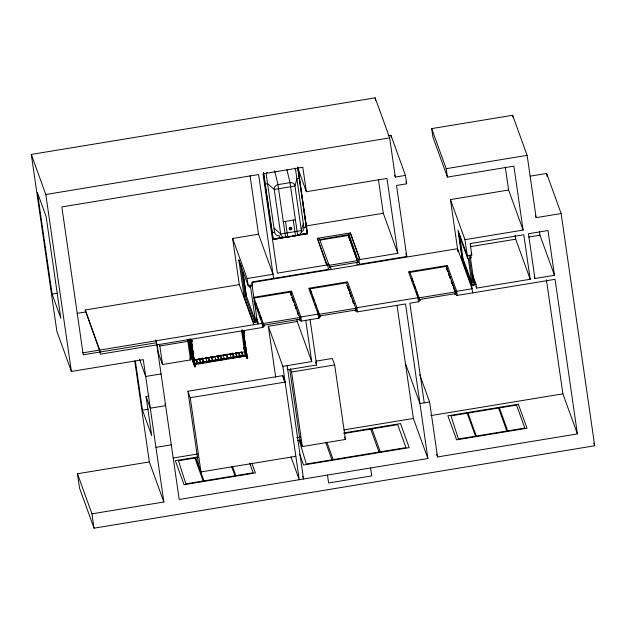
<?xml version="1.0" encoding="UTF-8"?>
<svg xmlns="http://www.w3.org/2000/svg" width="626" height="626" viewBox="0 0 626 626"><rect width="100%" height="100%" fill="white"/><g stroke="black" fill="none" stroke-linecap="round" stroke-linejoin="round"><path stroke-width="0.94" d="M250.58 287.115L249.625 287.381L249.375 286.379L248.24 286.113L247.137 278.547L232.637 238.475L258.507 234.21L273.014 274.29L247.137 278.547M307.405 233.224L307.225 233.701L297.694 167.15M307.28 233.6L273.092 239.359L263.405 172.792M303.328 223.349L301.38 230.587A4.382 4.155 -19.9 0 1 297.663 235.415L285.589 237.403A4.382 4.155 -19.9 0 1 280.683 233.991L274.008 228.177M191.204 352.125L190.64 351.835L191.032 352.297M198.004 363.416L196.791 359.825M200.398 362.783L201.048 362.759M212.472 360.873L213.122 360.85M215.493 360.294L216.142 360.271M228.193 358.448L226.98 354.856M245.181 295.269L246.237 295.081M244.625 351.562C243.976 352.649 249.453 363.863 246.8 355.349M230.611 357.728L231.237 357.79M191.157 342.023C194.553 341.624 188.872 336.491 191.274 342.109C193.231 341.859 190.429 339.871 190.46 339.91L193.794 362.431L194.529 362.204L191.22 340.059M190.484 340.286L193.794 362.431L194.529 362.204M194.85 366.773L191 356.444L194.85 366.844L190.946 354.574L194.49 364.363C196.697 372.806 193.763 355.795 192.041 355.443M194.655 363.526L245.846 354.997L246.088 355.404L246.081 356.139L245.854 355.067L194.655 363.526L245.995 355.451L194.772 363.847M246.503 353.408L245.728 353.432L242.544 331.373C246.761 329.816 242.192 338.478 242.043 329.871M243.404 331.467L242.661 331.694L243.404 331.232M243.232 330.614C246.738 336.749 240.22 331.318 243.866 331.021M244.195 333.29L243.138 330.739M246.714 353.612L245.846 353.753L246.714 353.612L243.663 332.516M243.741 356.186L245.963 355.818L245.846 354.997M247.771 358.025L246.48 353.087M203.481 362.133L203.998 362.11M218.576 359.645L219.092 359.629L217.621 355.513M233.67 357.164L234.187 357.141M244.617 351.906L241.581 330.458M346.953 282.185L346.663 282.733M446.714 265.76L446.667 268.006L447.989 271.653M250.463 286.293L252.552 285.628L252.051 281.958L330.857 268.961L330.606 267.138L329.268 267.138C330.685 265.072 326.858 262.247 326.608 265.041L317.343 238.318L350.404 232.927L360.013 259.547C359.121 257.028 356.131 260.784 358.064 262.396L356.812 262.779L357.039 264.634L406.798 256.48L396.532 185.468L406.657 183.801L405.445 175.39L390.937 135.318L388.175 135.772M306.998 233.365L307.241 233.615M290.887 291.419L291.505 295.48M243.178 333.353L243.185 333.932M299.291 178.496L296.896 178.825L294.948 186.063L301.38 230.587L280.683 233.991L274.243 189.467L267.568 183.653L265.221 184.107M191.689 339.613L190.828 339.754M190.86 354.699L191.72 354.551L195.14 364.262L195.5 366.734L194.944 364.833M188.77 339.55L191.18 356.961L188.653 339.542M242.544 331.373L245.971 353.839M246.175 356.022L194.983 364.551M243.678 347.884L246.581 355.897L247.348 355.803L246.354 353.001M299.181 319.338L299.181 320.324L300.237 320.215L300.926 321.161L319.323 318.125L319.643 317.022L320.684 316.772L320.418 315.84M355.247 310.105L355.247 311.099L356.296 310.989L356.984 311.928L405.538 303.939L427.887 458.529L179.2 499.47L156.257 340.755M455.008 293.68L455.008 294.674L456.064 294.564L456.745 295.503L555.059 279.321L577.407 433.92L437.543 456.941L436.557 454.21M189.365 340.755L188.935 340.364L189.537 340.341M189.78 343.643L189.388 343.181L189.975 343.384M190.609 349.418L190.187 349.018L190.789 348.995M237.074 357.133L235.439 353.627M290.174 227.809L290.62 227.747A0.876 0.829 -19.9 0 1 291.301 228.247L291.356 228.67A0.876 0.829 -19.9 0 1 290.816 229.343L290.362 229.406A0.876 0.829 -19.9 0 1 289.681 228.913L289.635 228.482A0.876 0.829 -19.9 0 1 290.174 227.809L290.347 228.474L289.635 228.592M307.1 233.764L273.492 239.508M307.131 233.968L307.499 233.482L297.906 167.111M272.255 232.755L274.603 232.293A4.382 4.155 -19.9 0 0 279.509 235.705L279.83 237.833L273.265 239.226M163.848 501.997L149.34 461.925L77.46 473.757L91.959 513.836L163.848 501.997L143.268 359.629L71.387 371.461L56.88 331.389L31.3 154.426L375.154 97.82L389.654 137.892L395.319 177.056L405.445 175.39M523.109 230.094L508.602 190.022L450.446 199.592L464.954 239.664L523.109 230.094L513.868 166.148L447.41 177.095L432.902 137.016L431.69 128.604L512.624 115.286L527.131 155.358L536.138 217.652L561.131 213.536L594.7 445.759L94.033 528.18L79.533 488.108L77.46 473.757M31.3 154.426L45.808 194.498L389.654 137.892M297.78 168.026L306.357 191.705L386.97 178.433L397.792 253.327L357.853 259.9L348.768 233.709A0.822 0.516 -83 0 1 348.956 233.553M431.69 128.604L446.197 168.684L527.131 155.358M530.285 176.149L546.631 173.457L561.131 213.536M283.328 221.737L295.402 219.749M291.325 228.318L290.605 228.435L290.511 227.747M289.838 228.631L291.763 228.318M306.216 225.939L383.284 213.247L397.792 253.327M289.666 228.842L290.386 228.725L290.48 229.406M291.356 228.56L290.644 228.678L290.738 229.366M272.905 238.905L273.233 239.179L263.624 172.753M286.849 236.894L273.163 238.983M288.766 236.573L290.691 236.26M292.616 235.939L294.533 235.626M296.458 235.306L307.217 233.357L297.757 167.917M307.499 233.482L300.527 234.429L300.316 233.013M319.972 240.11L348.51 235.415L357.634 260.612L357.876 262.263L329.331 266.958M52.107 294.095L60.808 318.141L46.136 216.643L37.435 192.605L52.107 294.095L57.67 293.179M328.76 264.688L277.365 273.147L263.006 173.809L302.82 167.259L306.357 191.705M357.634 260.612L329.096 265.314L319.299 238.608A0.822 0.587 62.5 0 0 318.994 238.483M100.019 352.039L85.23 309.987L239.304 284.619L253.812 324.691L253.475 321.85L254.446 321.428L254.383 320.402L255.392 320.387M252.294 282.483L457.543 248.694L472.051 288.766L455.947 291.419L455.916 293.531L419.256 299.564L418.575 297.569L356.233 307.835L356.147 309.956L319.495 315.989L317.844 311.435M470.705 246.613L515.714 239.202L530.214 279.274L476.589 288.101L475.932 286.285M528.798 237.051L539.964 235.212L554.472 275.284L534.925 278.5L534.268 276.676M77.108 313.344L85.512 311.959M530.214 279.274L523.782 234.758L470.157 243.584L471.808 254.985L467.278 255.729L457.989 230.078L462.332 260.025L471.597 285.636L474.962 285.088L472.935 277.85M462.387 258.561L462.95 258.468L471.769 282.827L471.206 282.913L462.387 258.561L458.858 234.101L467.669 258.452L468.232 258.366L471.769 282.827M462.215 259.32L471.581 284.963M470.642 255.181L471.034 257.904L470.47 257.99L474.007 282.451L474.571 282.365M254.446 321.428L245.196 295.895L244.171 296.286A1.056 0.477 -11.1 0 0 244.14 296.427M253.647 297.327L291.513 291.09L300.871 316.944L301.466 321.068M471.503 284.971L476.034 284.227L476.589 288.101M255.486 321.083L257.216 320.802L252.184 286.004M82.929 352.829L262.748 323.219L263.429 325.223L300.089 319.19L300.12 317.077L318.814 313.994L319.495 315.989M299.705 317.523L290.495 292.068L254.093 298.062L263.311 323.509L299.705 317.523L299.948 319.166M355.764 308.289L346.554 282.835L310.16 288.829L319.37 314.283L355.764 308.289L356.006 309.94L355.349 308.125M455.532 291.865L446.315 266.418L409.92 272.404L419.13 297.859L455.532 291.865L455.767 293.516M268.335 326.271L297.225 321.514L311.732 361.585L282.842 366.343L268.335 326.271L275.698 377.188M159.176 344.19L159.826 345.982L187.855 341.366L190.539 359.919L162.51 364.535L158.292 352.9L157.087 344.55M191.227 356.515L188.52 339.284M191.767 356.429L191.932 356.875L191.157 356.898L191.924 356.804M193.637 359.958L195.555 359.637M197.48 359.324L199.404 359.003M201.329 358.69L203.254 358.369M205.179 358.056L207.104 357.736M209.029 357.423L210.954 357.102M212.879 356.789L214.804 356.468M216.729 356.155L234.046 353.307M193.661 360.091L233.983 353.455M235.908 353.134L237.825 352.821M239.742 352.508L241.667 352.188M193.622 360.232L244.719 351.82M231.479 358.064L233.404 357.743M235.337 357.43L237.262 357.11M239.195 356.797L241.12 356.476M195.296 364.16L194.404 364.488L195.14 364.262M198.145 363.69L200.046 363.377M201.948 363.064L203.849 362.751M205.743 362.438L207.644 362.125M209.546 361.812L211.447 361.499M213.349 361.186L215.242 360.873M217.144 360.56L219.045 360.247M220.947 359.934L222.848 359.621M224.742 359.308L226.643 358.995M228.545 358.682L230.446 358.369M232.348 358.064L234.241 357.751M236.143 357.438L241.847 356.499M161.054 373.925L145.701 376.453L139.449 359.199M316.044 361.139L332.336 358.455L334.675 364.919L345.442 439.452L302.319 446.557L299.979 440.086L289.768 369.426M287.749 369.755L316.646 364.997L310.089 319.651M290.378 368.792L291.552 372.024L334.675 364.919M135.404 361.257L142.47 410.132L151.711 435.657L146.054 396.493L148.933 396.023M187.91 391.25L282.78 375.631L285.12 382.095L190.249 397.713L187.91 391.25L198.63 465.462L200.969 471.926L295.848 456.307M142.47 410.132L148.229 409.185M437.543 456.941L429.592 401.947L419.936 403.535L405.429 363.463M155.944 447.363L171.297 444.836M173.332 457.974L197.339 454.022M296.747 437.66L300.597 437.026M343.979 429.882L413.379 418.458L427.887 458.529M430.751 415.601L562.899 393.84L577.407 433.92M197.511 457.011L175.327 460.658L184.036 484.704L255.4 472.959L251.855 463.162M297.726 440.508L300.605 440.039M343.823 432.918L400.491 423.591L409.193 447.637L303.547 465.032L299.682 454.343M198.489 457.45L178.473 460.744L185.836 483.859L253.178 472.771L249.852 463.592M343.964 433.505L397.682 424.663L405.992 447.613L306.31 464.022L299.4 440.837M301.302 231.98A4.382 4.155 -19.9 0 0 303.923 227.465L306.317 227.144M420.163 299.416L420.453 300.347L419.404 300.597L419.154 301.677L409.85 303.227L424.248 402.831M264.336 325.074L264.626 325.997L263.585 326.248L263.264 327.351L100.332 354.183L99.73 350.059L85.23 309.987M236.988 356.53L236.644 356.976M221.894 359.019L221.901 359.637M273.405 239.304L273.03 239.14M243.005 331.162L243.459 333.517L242.168 329.957M244.453 351.131L247.027 358.252L246.581 355.897L247.348 355.803M409.294 271.927L409.772 272.341M309.526 288.351L310.003 288.766M245.689 351.249C246.855 350.943 243.796 350.716 244.422 347.657M239.116 260.745L239.015 260.604A1.056 0.939 -2.6 0 1 238.921 260.353M243.311 355.881L242.661 355.904L241.166 351.804M240.267 356.217C238.404 355.67 241.863 359.496 239.054 352.868M228.193 358.205L227.567 358.393M224.57 358.964C226.557 359.707 222.113 356.757 223.357 355.615M210.101 361.265L209.475 361.452L210.101 361.265L208.865 357.837M198.004 363.174L197.378 363.362M319.784 239.547L348.705 234.57L348.917 237.121L358.064 262.396M535.48 215.829L536.138 217.652M593.714 443.028L594.7 445.759M471.143 253.154L471.808 254.985M470.384 256.097L471.034 257.904M472.387 274.149L476.034 284.227M499.392 407.917L507.702 430.876M498.546 408.058L506.857 431.009M448.654 273.476L450.297 278.03M451.62 281.677L452.942 285.331M454.265 288.977L455.251 291.708M446.557 268.061L447.872 271.7M448.529 273.515L450.172 278.061M451.158 280.792L452.809 285.339M453.467 287.154L455.11 291.7M447.809 271.77L446.815 269.031L446.894 269.548M448.466 273.593L450.117 278.155M451.769 282.709L452.762 285.448M454.077 289.095L455.071 291.826M406 181.978L406.657 183.801M394.662 175.233L395.319 177.056M467.982 413.09L476.292 436.04M467.184 413.215L475.494 436.173M405.812 253.749L406.798 256.48M411.806 278.601L412.792 281.324M414.107 284.963L415.421 288.602M416.736 292.232L417.73 294.963M411.665 278.593L412.651 281.332M413.974 284.979L415.296 288.625M416.619 292.272L417.605 295.01M411.485 278.719L412.471 281.45M419.702 374.622L429.592 401.947M350.208 232.895L359.574 258.773M349.073 237.966L350.051 240.666M351.029 243.365L357.876 262.263M347.234 285.339L348.885 289.901M349.551 291.724L351.53 297.193M352.845 300.84L353.839 303.571M355.49 308.133L356.147 309.956M347.117 285.393L348.768 289.94M349.754 292.671L351.397 297.217M352.055 299.032L353.706 303.579M347.054 285.456L348.705 290.018M349.699 292.749L351.35 297.311M352.665 300.957L353.659 303.696M317.437 238.295L326.803 264.164M371.977 428.896L380.287 451.847M370.702 429.1L379.012 452.058M310.394 290.48L311.38 293.203M312.695 296.841L314.017 300.48M315.332 304.111L316.318 306.842M317.632 310.48L319.612 315.934L319.37 314.283M310.253 290.464L311.239 293.195M312.562 296.841L313.884 300.488M315.199 304.134L316.193 306.873M317.664 311.552L319.315 316.114M273.46 239.296L273.366 238.897M344.566 437.026L345.442 439.452M292.17 297.303L293.813 301.865M295.136 305.511L296.458 309.158M297.78 312.804L298.766 315.535M290.73 293.719L291.387 295.535M292.045 297.35L293.696 301.896M294.682 304.627L296.325 309.166M296.982 310.989L298.625 315.535M315.653 362.266L316.646 364.997M291.982 297.42L293.633 301.982M295.284 306.537L296.278 309.275M297.593 312.922L298.586 315.66M326.858 442.159L333.173 459.601M325.661 442.355L331.976 459.797M251.816 283.038L252.466 284.822L248.154 285.526L238.788 259.673L244.156 296.779L253.514 322.633L257.826 321.92L256.214 317.468M283.343 378.3L284.22 380.725M255.322 302.436L256.308 305.159M257.622 308.798L258.937 312.437M260.26 316.067L261.245 318.798M262.56 322.437L263.217 324.252M255.181 302.428L256.167 305.159M257.489 308.806L258.812 312.452M260.134 316.099L261.12 318.837M262.443 322.484L263.1 324.307M255.001 302.546L255.987 305.277M259.954 316.224L260.94 318.955M253.992 301.051L262.059 323.337L262.654 327.461M256.23 318.071L257.216 320.802M257.466 322.163L258.123 323.986L257.615 321.052L255.518 321.248L250.455 286.207M254.86 319.424L246.276 295.628L242.919 272.435M302.554 476.269L303.54 479L287.154 365.631M290.988 456.941L299.228 479.712L282.842 366.343M244.547 347.743L245.83 351.303M243.772 347.766L247.027 358.182M242.074 352.375L243.287 355.724M238.451 353.134L239.664 356.484M235.736 352.532L237.246 356.718M232.715 353.025L234.226 357.211M232.113 353.291L233.631 357.477M230 354.363L231.213 357.712M226.08 354.285L227.59 358.471M220.642 355.012L222.152 359.199M220.344 356.116L221.557 359.465M217.019 355.779L218.537 359.958M214.906 356.843L216.119 360.193M211.885 357.344L213.098 360.693M210.985 356.773L212.496 360.952M208.27 358.103L209.475 361.452M205.547 357.501L207.065 361.687M202.527 358.002L204.045 362.18M201.924 358.26L203.442 362.446M199.811 359.332L201.024 362.681M198.911 358.761L200.422 362.939M191.227 339.824L191.916 341.929L191.564 339.527M189.983 338.541L191.274 342.109L190.922 339.628M195.891 359.254L197.401 363.44M187.205 339.574L187.855 341.366M232.489 466.448L235.814 475.635M194.85 364.95L195.5 366.734M231.628 466.589L234.953 475.776M189.889 358.127L190.539 359.919M155.553 339.996L156.539 342.735L83.219 354.801L61.841 206.924L258.601 174.537L273.609 278.406M195.672 457.919L203.982 480.87M194.866 458.052L203.176 481.003M164.99 403.872L165.64 405.671L150.287 408.191L146.054 396.493M286.927 169.724L290.034 182.643L297.663 235.415M274.626 170.788L277.96 184.639L285.589 237.403M546.631 173.457L547.046 176.36M554.472 275.284L548.008 230.525L528.454 233.741L534.925 278.5M539.416 231.401L539.964 235.212M546.42 279.83L562.899 393.84M512.624 115.286L512.905 117.203M505.292 167.119L508.602 190.022M515.151 235.329L515.714 239.202M468.96 255.455L473.279 285.362M464.954 239.664L467.669 258.452M471.206 282.913L472.646 292.89M459.414 234.007L462.95 258.468M446.197 168.684L447.41 177.095M450.446 199.592L458.021 251.988M457.285 295.417L456.69 291.293L447.332 265.44L408.52 271.833L417.878 297.686L418.473 301.81M419.13 297.859L419.373 299.51M390.937 135.318L391.211 137.188M375.154 97.82L375.569 100.684M397.04 305.441L413.379 418.458M378.425 179.646L383.284 213.247M358.894 259.727L359.551 264.258M348.51 235.415L348.752 237.066M357.524 311.842L356.93 307.718L347.571 281.864L308.759 288.257L318.118 314.111L318.712 318.227M370.592 467.966L371.742 475.885L328.619 482.982L327.468 475.064M327.719 264.861L328.376 269.391M303.923 227.465L295.707 170.577A4.382 4.155 -19.9 0 0 294.447 168.214M293.242 220.102L295.511 235.775M305.778 320.363L311.732 361.585M285.479 221.385L287.749 237.051M296.951 319.596L297.225 321.514M290.996 294.69L291.067 295.198M274.603 232.293L266.379 175.405A4.382 4.155 -19.9 0 1 266.66 173.245M291.552 372.024L302.319 446.557M282.78 375.631L283.046 377.494M250.056 175.703L258.507 234.21M263.311 323.509L263.546 325.16M242.857 272.036L246.276 295.715M240.548 263.695L245.196 295.895M232.637 238.475L239.304 284.619M243.569 332.562L246.621 353.729M191.243 339.926L194.436 362.321M191.243 340.763L192.91 352.274M193.184 354.191L194.295 361.859M190.844 341.045L191.259 343.924M191.681 346.804L191.955 348.721M192.925 355.435L193.207 357.352M189.514 339.394L189.928 342.289M190.351 345.184L191.188 350.967M191.462 352.9L191.744 354.825M189.42 339.449L191.65 354.879M190.249 397.713L200.969 471.926M159.826 345.982L162.51 364.535M134.739 360.92L149.34 461.925M45.808 194.498L71.387 371.461M91.959 513.836L94.033 528.18M266.911 172.745A4.382 4.155 -19.9 0 1 267.224 172.283M189.764 346.139L190.374 346.35L189.764 346.139M190.82 342.125L191.431 342.336L190.82 342.125M191.658 347.892L192.26 348.111L191.658 347.892M192.072 350.779L192.683 350.998L192.119 350.709M192.91 356.554L193.512 356.765L192.91 356.554M193.324 359.434L193.935 359.653L193.324 359.434M243.42 336.42L244.023 336.631L243.459 336.342M244.257 342.187L244.86 342.406L244.257 342.187M244.672 345.075L245.275 345.294L244.672 345.075M290.034 182.643L277.96 184.639A4.382 4.155 -19.9 0 0 274.243 189.467L294.948 186.063A4.382 4.155 -19.9 0 0 290.034 182.643M518.328 404.193L447.903 415.789L456.604 439.835L527.037 428.239L518.328 404.193M516.528 405.092L451.01 415.883L458.388 438.99L524.838 428.051L516.528 405.092M290.002 229.758A1.315 1.244 -19.9 0 0 291.786 228.365A1.315 1.244 -19.9 0 0 289.689 227.614A1.315 1.244 -19.9 0 0 290.002 229.758"/></g></svg>
